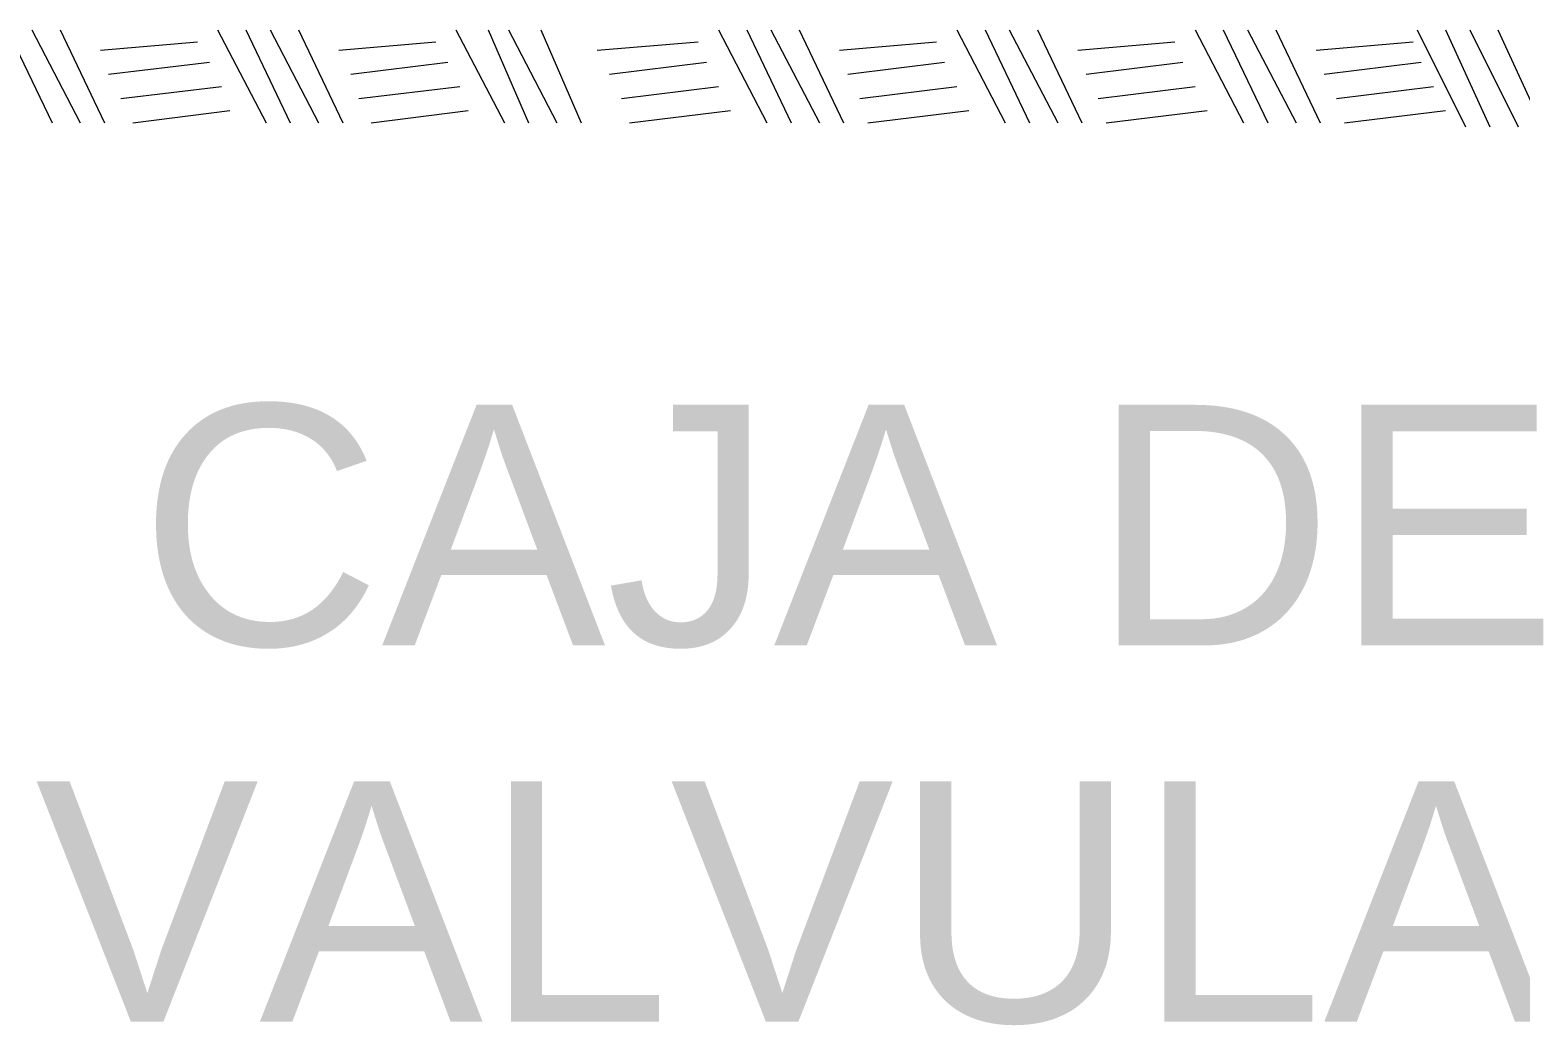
# Model space of a CAD drawing. Header units: metres. Extents: x 0 to 1935, y 0 to 1529.
# Drawn here: x 1888.0737 to 1888.3856, y 1456.0026 to 1456.2109 of the extents above; entities that cross this region are included whole.
import ezdxf

# ---------------------------------------------------------------- set-up
doc = ezdxf.new("R2010")
doc.units = ezdxf.units.M
doc.header["$LTSCALE"] = 0.005
doc.layers.add('PDF_TERRENO', color=7, linetype='Continuous', true_color=0x954a00)
doc.layers.add('PDF_Text', color=7, linetype='Continuous')
doc.styles.add('PDF Arial-BoldMT', font='arial.ttf')

msp = doc.modelspace()

# ---------------------------------------------------------------- linework, layer by layer
at = {"layer": 'PDF_TERRENO', "lineweight": 5}
for points in [[(1888.069027699527, 1456.210878090612), (1888.078327216436, 1456.191433646168)], [(1888.074100163295, 1456.210878090612), (1888.084245090832, 1456.191433646168)], [(1888.080018037692, 1456.210878090612), (1888.0893175546, 1456.191433646168)], [(1888.112989052185, 1456.210878090612), (1888.123133979721, 1456.191433646168)], [(1888.118906926581, 1456.210878090612), (1888.128206443489, 1456.191433646168)], [(1888.123979390349, 1456.210878090612), (1888.134124317885, 1456.191433646168)], [(1888.129897264745, 1456.210878090612), (1888.139196781653, 1456.191433646168)], [(1888.162868279238, 1456.210878090612), (1888.173013206774, 1456.191433646168)], [(1888.169631564262, 1456.210878090612), (1888.178085670542, 1456.191433646168)], [(1888.173858617402, 1456.210878090612), (1888.184003544938, 1456.191433646168)], [(1888.180621902426, 1456.210878090612), (1888.189076008706, 1456.191433646168)], [(1888.217819970059, 1456.210878090612), (1888.227964897595, 1456.191433646168)], [(1888.223737844455, 1456.210878090612), (1888.233037361363, 1456.191433646168)], [(1888.228810308223, 1456.210878090612), (1888.238955235759, 1456.191433646168)], [(1888.234728182619, 1456.210878090612), (1888.244027699527, 1456.191433646168)], [(1888.267699197112, 1456.210878090612), (1888.277844124648, 1456.191433646168)], [(1888.273617071508, 1456.210878090612), (1888.282916588416, 1456.191433646168)], [(1888.278689535276, 1456.210878090612), (1888.288834462812, 1456.191433646168)], [(1888.284607409672, 1456.210878090612), (1888.293906926581, 1456.191433646168)], [(1888.317578424165, 1456.210878090612), (1888.327723351701, 1456.191433646168)], [(1888.323496298561, 1456.210878090612), (1888.33279581547, 1456.191433646168)], [(1888.328568762329, 1456.210878090612), (1888.338713689866, 1456.191433646168)], [(1888.334486636726, 1456.210878090612), (1888.343786153634, 1456.191433646168)], [(1888.364076008706, 1456.210878090612), (1888.374220936242, 1456.19058823554)], [(1888.369993883102, 1456.210878090612), (1888.379293400011, 1456.19058823554)], [(1888.37506634687, 1456.210878090612), (1888.385211274407, 1456.19058823554)], [(1888.380984221267, 1456.210878090612), (1888.390283738175, 1456.19058823554)], [(1888.088472143972, 1456.206651037472), (1888.108761999044, 1456.208341858728)], [(1888.138351371025, 1456.206651037472), (1888.158641226097, 1456.208341858728)], [(1888.192457651218, 1456.206651037472), (1888.213592916919, 1456.208341858728)], [(1888.2431822889, 1456.206651037472), (1888.263472143972, 1456.208341858728)], [(1888.293061515953, 1456.206651037472), (1888.313351371025, 1456.208341858728)], [(1888.342940743006, 1456.206651037472), (1888.363230598078, 1456.208341858728)], [(1888.090162965228, 1456.201578573704), (1888.111298230928, 1456.204114805588)], [(1888.140887602909, 1456.201578573704), (1888.161177457982, 1456.204114805588)], [(1888.194993883102, 1456.201578573704), (1888.215283738175, 1456.204114805588)], [(1888.244873110156, 1456.201578573704), (1888.265162965228, 1456.204114805588)], [(1888.294752337209, 1456.201578573704), (1888.315042192281, 1456.204114805588)], [(1888.344631564262, 1456.201578573704), (1888.364921419334, 1456.204114805588)], [(1888.092699197112, 1456.196506109936), (1888.113834462813, 1456.19904234182)], [(1888.142578424165, 1456.196506109936), (1888.163713689866, 1456.19904234182)], [(1888.197530114986, 1456.196506109936), (1888.217819970059, 1456.19904234182)], [(1888.247409342039, 1456.196506109936), (1888.267699197112, 1456.19904234182)], [(1888.297288569093, 1456.196506109936), (1888.317578424165, 1456.19904234182)], [(1888.347167796146, 1456.196506109936), (1888.367457651218, 1456.19904234182)], [(1888.095235428996, 1456.191433646168), (1888.115525284069, 1456.193969878052)], [(1888.145114656049, 1456.191433646168), (1888.165404511122, 1456.193969878052)], [(1888.199220936242, 1456.191433646168), (1888.220356201943, 1456.193969878052)], [(1888.249100163295, 1456.191433646168), (1888.270235428996, 1456.193969878052)], [(1888.298979390349, 1456.191433646168), (1888.320114656049, 1456.193969878052)], [(1888.348858617402, 1456.191433646168), (1888.369993883102, 1456.193969878052)]]:
    msp.add_lwpolyline(points, dxfattribs=at)

# ---------------------------------------------------------------- texts
at = {"layer": 'PDF_Text', "style": 'PDF Arial-BoldMT'}
for s, p in [('CAJA DE', (1888.096527968218, 1456.082057718952)), ('VALVULAS', (1888.074792754478, 1456.003288092856))]:
    msp.add_text(s, height=0.05034056672289769, dxfattribs=at).set_placement(p)

doc.saveas('drawing.dxf')
